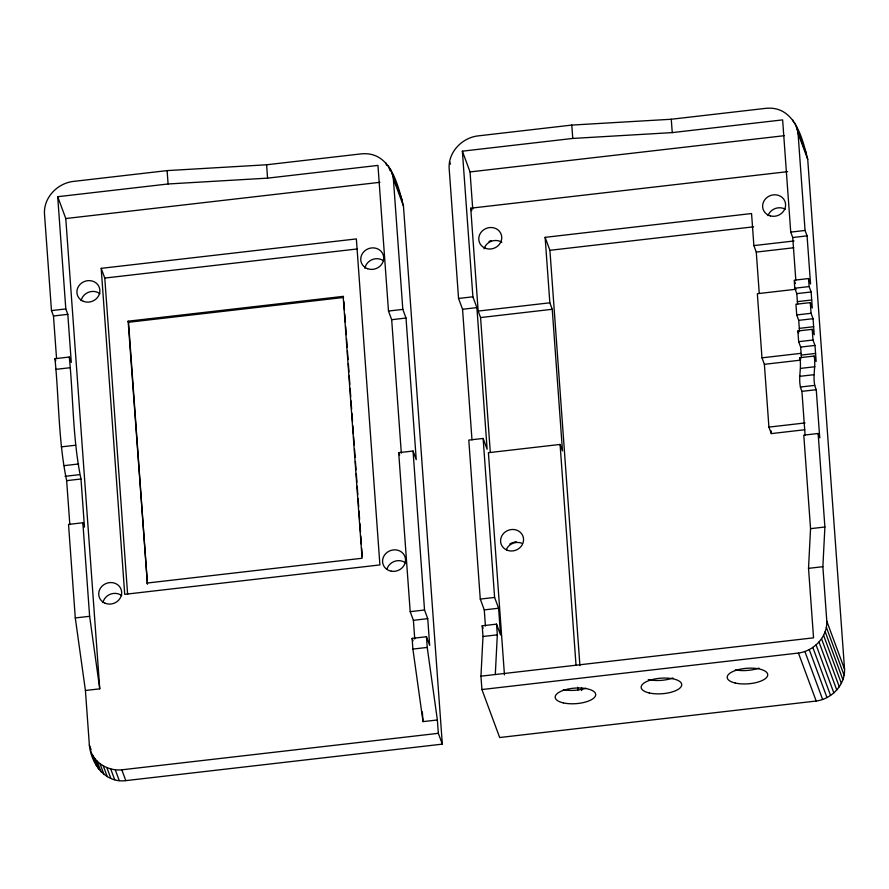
<?xml version="1.0" encoding="UTF-8"?>
<svg xmlns="http://www.w3.org/2000/svg" width="889" height="889" viewBox="0 0 889 889"><rect width="100%" height="100%" fill="white"/><g stroke="black" fill="none" stroke-linecap="round" stroke-linejoin="round"><path stroke-width="1.33" d="M471.992 439.888L462.558 309.261L458.557 298.46L449.123 167.81C448.501 151.863 462.08 137.984 477.482 135.961L571.794 125.082L671.273 119.248L765.585 108.369C794.588 105.246 802.289 137.773 807.723 159.364L844.55 669.173C845.172 685.119 831.593 698.998 816.191 701.032L499.674 737.526L481.916 689.542L480.96 676.173L482.983 636.491L482.205 625.8L496.54 624.145L500.54 634.957L498.607 608.232L494.606 597.43L483.127 438.433L468.792 440.088L480.271 599.075L484.272 609.887L485.427 625.923M495.295 674.529L497.318 634.835L496.54 624.145M480.96 676.173L813.546 637.835L808.523 568.349L810.546 528.666L803.789 435.143L818.136 433.488L819.725 437.81L816.258 389.704C811.379 378.981 816.413 367.213 814.146 356.056L799.811 357.7C802.078 368.857 797.044 380.636 801.922 391.36L805.101 435.343M481.916 689.542L798.433 653.048C813.846 651.015 827.426 637.135 826.803 621.2L822.87 566.704L824.892 527.01L818.136 433.488M69.831 524.621L66.653 480.649C58.296 440.877 59.052 399.172 54.951 358.689L69.286 357.034C73.387 397.516 72.631 439.222 80.988 478.993L84.466 527.088L82.866 522.765L68.531 524.421L75.287 617.944L85.422 690.486L89.356 744.982C91.089 763.562 105.18 783.353 125.816 780.631L442.322 744.137L403.45 205.97C397.75 184.256 390.415 150.752 360.923 153.908L266.611 164.776L167.121 170.61L72.809 181.489C57.407 183.512 43.828 197.391 44.45 213.338L51.473 310.583L53.473 315.995L56.552 358.589M69.286 357.034L71.287 362.434L67.808 314.339L65.808 308.939L57.707 196.702L168.088 183.979L267.567 178.144L377.958 165.41L388.482 311.05L391.682 319.696L401.317 453.068M483.127 438.433L487.128 449.234L476.893 307.616L472.892 296.804L462.369 151.174L572.76 138.44L672.24 132.605L782.631 119.882L790.732 232.107L792.732 237.519L795.811 280.113M57.707 196.702L65.775 218.538L379.903 182.312M462.369 151.174L470.048 171.921L784.176 135.706M490.306 452.301L480.571 317.551L478.171 311.072L470.737 208.193L787.621 171.655M101.179 268.345L356.356 238.919L379.903 564.926L124.727 594.341L101.179 268.345L104.78 278.068L127.627 594.408M104.78 278.068L357.2 248.964M504.452 674.862L488.405 452.701L560.081 444.433L562.481 450.912L552.247 309.294L549.846 302.805L545.124 237.341L751.561 213.538L753.872 245.597L756.272 252.087L759.25 293.314M545.124 237.341L549.913 250.309L753.605 226.817M51.473 310.583L65.808 308.939M53.473 315.995L67.808 314.339M790.732 232.107L805.067 230.462L807.068 235.863L810.546 283.958L808.546 278.557L794.21 280.213L794.788 288.225L796.788 293.626L797.566 304.316M792.732 237.519L807.068 235.863M753.872 245.597L794.01 240.975M128.127 321.185L343.165 296.381L343.565 297.471L128.527 322.263L128.127 321.185L147.441 584.129L128.527 322.263M756.272 252.087L793.733 247.764M458.557 298.46L472.892 296.804M388.482 311.05L402.817 309.394L406.017 318.04L416.241 459.669L413.041 451.023L398.705 452.668L410.196 611.665L413.396 620.311L414.741 639.013M462.558 309.261L476.893 307.616M391.682 319.696L406.017 318.04M478.171 311.072L549.846 302.805M480.571 317.551L552.247 309.294M55.718 369.38L70.053 367.724M794.788 288.225L809.123 286.569L811.124 291.981L812.279 308.005L810.279 302.604L795.944 304.26L796.722 314.95L798.722 320.351L799.489 331.041M796.155 289.225L757.35 293.703L761.984 357.834L764.384 364.312L768.918 427.109L771.319 433.599L804.767 429.743M796.788 293.626L811.124 291.981M797.366 301.649L811.701 299.993M796.722 314.95L811.057 313.295L813.057 318.695L814.213 334.731L812.213 329.33L797.878 330.986L798.655 341.676L800.645 347.077L801.422 357.767M798.722 320.351L813.057 318.695M799.3 328.363L813.635 326.719M798.655 341.676L812.991 340.02L814.991 345.421L816.146 361.456L814.146 356.056M800.645 347.077L814.991 345.421M761.984 357.834L800.789 353.355M801.233 355.089L815.569 353.433M764.384 364.312L800.511 360.156M61.319 446.867L75.654 445.211M800.578 368.39L814.913 366.735M799.544 376.347L813.88 374.702M64.286 465.636L78.621 463.98M800.322 387.037L814.657 385.382M65.053 476.326L79.388 474.67M801.922 391.36L816.258 389.704M66.653 480.649L80.988 478.993M768.918 427.109L805.045 422.953M147.041 583.051L362.079 558.259L343.165 296.381M810.546 528.666L824.892 527.01M75.287 617.944L89.622 616.299L82.866 522.765M480.271 599.075L494.606 597.43M410.196 611.665L424.531 610.01L427.731 618.655L429.665 645.381L426.464 636.735L412.129 638.391L412.896 649.081L423.031 721.624L437.366 719.968L427.231 647.425L426.464 636.735M808.523 568.349L822.87 566.704M484.272 609.887L498.607 608.232M413.396 620.311L427.731 618.655M482.983 636.491L497.318 634.835M412.896 649.081L427.231 647.425M85.422 690.486L99.757 688.842L65.775 218.538M90.645 750.949C95.056 763.551 108.78 771.152 121.815 769.818L438.333 733.325L442.322 744.137M805.067 150.419L806.423 153.397M402.15 200.003L390.271 168.799M794.944 123.271L804.612 149.419M796.755 127.238L798.044 133.206L807.723 159.364M792.866 120.026L793.788 122.515M794.61 281.291L795.411 283.458M797.878 330.986L798.678 333.142M799.811 357.7L800.611 359.867M826.803 621.2L844.55 669.173M826.381 627.356L844.128 675.34M825.17 631.679L842.916 679.663M823.592 635.346L841.338 683.33M821.536 638.802L839.283 686.786M819.013 642.014L836.771 689.997M816.091 644.914L833.849 692.898M812.813 647.448L830.559 695.431M809.234 649.581L826.981 697.554M804.889 651.493L822.636 699.476M798.433 653.048L816.191 701.032M470.737 208.193L471.703 210.782M449.534 161.642L450.479 164.165M392.082 172.777L393.371 178.745L403.45 205.97M388.193 165.565L390.115 170.744M385.67 162.62L386.626 165.221M482.205 625.8L483.094 628.201M398.705 452.668L399.628 455.146M412.129 638.391L413.041 640.858M54.951 358.689L55.751 360.845M121.815 769.818L125.816 780.631M115.248 769.774L119.248 780.575M110.703 768.874L114.692 779.686M106.869 767.607L110.869 778.408M103.28 765.862L107.28 776.664M99.99 763.684L103.991 774.486M97.057 761.095L101.057 771.908M94.534 758.161L98.535 768.974M89.356 744.982L91.134 749.783M92.456 754.928L96.457 765.729M93.612 756.984L94.645 761.762M89.622 616.299L99.757 688.842M798.044 133.206L805.067 230.462M808.546 278.557L809.123 286.569M810.279 302.604L811.057 313.295M812.213 329.33L812.991 340.02M771.119 430.832L771.319 433.599M671.273 119.248L672.24 132.605M571.794 125.082L572.76 138.44M549.913 250.309L579.917 665.617M581.517 687.775L581.717 690.542M560.081 444.433L576.028 665.216M577.628 687.297L577.828 690.053M470.048 171.921L472.737 209.159M437.366 719.968L438.333 733.325M393.371 178.745L402.817 309.394M413.041 451.023L424.531 610.01M422.331 711.933L423.031 721.624M343.865 301.604L344.465 309.872M344.765 314.006L345.354 322.274M345.654 326.407L346.254 334.675M346.554 338.809L347.154 347.088M347.443 351.222L348.043 359.489M348.344 363.623L348.944 371.891M349.244 376.025L349.833 384.292M350.133 388.437L350.733 396.705M351.033 400.839L351.633 409.107M351.933 413.241L352.522 421.508M352.822 425.642L353.422 433.921M353.622 436.677L354.222 444.945M354.522 449.078L355.111 457.346M355.411 461.48L356.011 469.748M356.311 473.881L356.911 482.16M357.211 486.294L357.8 494.562M358.1 498.696L358.7 506.963M359 511.097L359.601 519.365M359.889 523.51L360.49 531.778M360.79 535.911L361.39 544.179M361.69 548.313L362.279 556.581M266.611 164.776L267.567 178.144M167.121 170.61L168.088 183.979M489.006 241.508A17.413 15.98 -20.3 0 1 491.084 240.597M509.819 544.024A17.413 15.98 -20.3 0 1 512.897 542.546M513.975 542.19A17.413 15.98 -20.3 0 1 516.198 541.657M484.016 248.831A11.601 10.646 -20.3 0 1 501.841 242.208M768.007 215.66A11.601 10.646 -20.3 0 1 785.265 209.226M506.552 549.002A11.601 10.646 -20.3 0 1 521.932 543.279M585.873 688.286A20.314 7.79 -4.1 0 1 563.348 689.731M672.951 677.996A20.314 7.79 -4.1 0 1 648.281 679.585M758.973 668.084A20.314 7.79 -4.1 0 1 735.381 669.895M364.89 268.334A11.601 10.646 -20.3 0 1 383.492 260.733M102.924 602.642A11.601 10.646 -20.3 0 1 121.76 595.641M386.893 569.404A11.601 10.646 -20.3 0 1 406.017 563.237M81.11 300.693A11.601 10.646 -20.3 0 1 99.946 293.681M563.237 702.866A20.314 7.79 -4.1 0 0 595.552 695.609A20.314 7.79 -4.1 0 0 567.549 689.175A20.314 7.79 -4.1 0 0 563.237 702.866M649.248 692.953A20.314 7.79 -4.1 0 0 681.574 685.686A20.314 7.79 -4.1 0 0 653.559 679.252A20.314 7.79 -4.1 0 0 649.248 692.953M735.259 683.03A20.314 7.79 -4.1 0 0 767.585 675.773A20.314 7.79 -4.1 0 0 739.581 669.339A20.314 7.79 -4.1 0 0 735.259 683.03M485.194 248.187A11.601 10.646 -20.3 0 0 501.729 236.952A11.601 10.646 -20.3 0 0 483.86 229.673A11.601 10.646 -20.3 0 0 485.194 248.187M770.441 215.927A11.601 10.646 -20.3 0 0 785.376 202.825A11.601 10.646 -20.3 0 0 766.507 197.88A11.601 10.646 -20.3 0 0 770.441 215.927M507.008 550.147A11.601 10.646 -20.3 0 0 523.543 538.912A11.601 10.646 -20.3 0 0 505.674 531.633A11.601 10.646 -20.3 0 0 507.008 550.147M105.135 603.242A11.601 10.646 -20.3 0 0 121.671 592.007A11.601 10.646 -20.3 0 0 103.802 584.729A11.601 10.646 -20.3 0 0 105.135 603.242M83.322 301.293A11.601 10.646 -20.3 0 0 99.857 290.047A11.601 10.646 -20.3 0 0 81.988 282.78A11.601 10.646 -20.3 0 0 83.322 301.293M367.535 268.7A11.601 10.646 -20.3 0 0 383.67 256.943A11.601 10.646 -20.3 0 0 365.501 250.276A11.601 10.646 -20.3 0 0 367.535 268.7M391.293 571.183A11.601 10.646 -20.3 0 0 405.095 557.036A11.601 10.646 -20.3 0 0 385.77 553.58A11.601 10.646 -20.3 0 0 391.293 571.183"/></g></svg>
